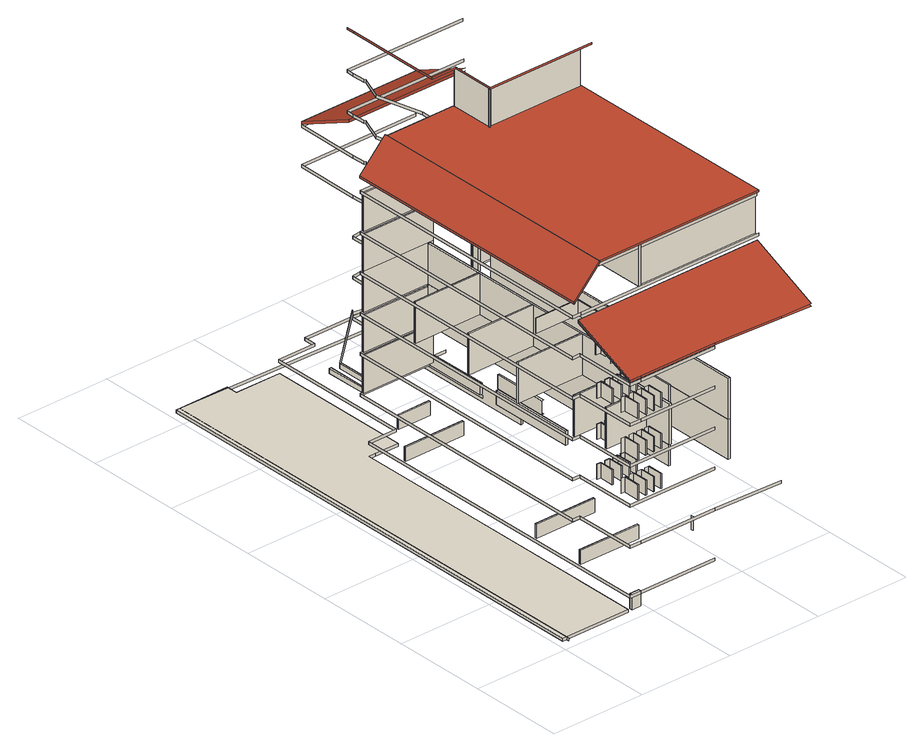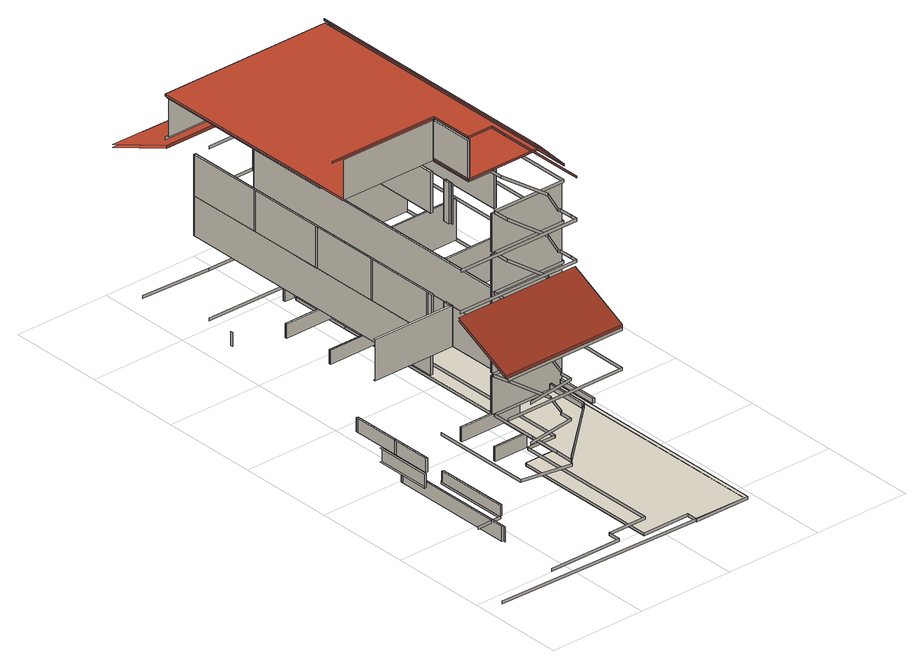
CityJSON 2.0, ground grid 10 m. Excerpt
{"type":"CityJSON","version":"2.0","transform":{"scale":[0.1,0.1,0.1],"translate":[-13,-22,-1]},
"CityObjects":{
"building1":{"type":"Building","geometry":[{"type":"MultiSurface","lod":"2","boundaries":[[[0,1,2,3]],[[4,5,1,0]],[[6,7,8,9]],[[10,11,12,13]],[[14,15,16,17]],[[18,19,20,21]],[[22,23,11,10]],[[24,25,26,27]],[[28,29,30,31]],[[32,33,34,35]],[[36,37,38,39]],[[35,34,40,41]],[[42,43,44,45]],[[39,38,46,47]],[[13,12,45,48]],[[48,13,10,22]],[[45,12,11,23]],[[49,50,51,52]],[[53,54,55,56]],[[57,58,59,60]],[[48,45,23,22]],[[61,62,63,64]],[[65,66,50,49]],[[67,68,54,53]],[[69,70,58,57]],[[65,66,71,72]],[[67,68,73,74]],[[69,70,75,76]],[[49,65,77,52]],[[50,66,78,51]],[[53,67,79,56]],[[54,68,80,55]],[[57,69,81,60]],[[58,70,82,59]],[[17,16,83,84]],[[21,20,85,86]],[[3,2,87,88]],[[89,90,91,92]],[[84,83,93,94]],[[52,51,78,77]],[[56,55,80,79]],[[60,59,82,81]],[[77,78,66,65]],[[79,80,68,67]],[[81,82,70,69]],[[95,96,33,32]],[[97,98,25,24]],[[99,100,29,28]],[[101,102,37,36]],[[103,104,105,106]],[[107,108,109,110]],[[111,112,113,114]],[[115,116,117,118]],[[119,120,121,122]],[[123,124,125,126]],[[127,128,129,130]],[[131,132,133,134]],[[135,136,137,138]],[[139,140,141,142]],[[143,144,145,146]],[[147,148,149,150]],[[151,152,108,107]],[[153,154,112,111]],[[155,156,116,115]],[[157,158,120,119]],[[159,160,124,123]],[[161,162,128,127]],[[151,152,132,131]],[[153,154,136,135]],[[155,156,140,139]],[[157,158,163,164]],[[159,160,165,166]],[[161,162,167,168]],[[119,157,169,122]],[[120,158,170,121]],[[123,159,171,126]],[[124,160,172,125]],[[127,161,173,130]],[[128,162,174,129]],[[131,151,175,134]],[[132,152,176,133]],[[135,153,177,138]],[[136,154,178,137]],[[139,155,179,142]],[[140,156,180,141]],[[143,144,181,182]],[[110,109,183,184]],[[114,113,185,186]],[[118,117,187,188]],[[184,110,107,151]],[[183,109,108,152]],[[186,114,111,153]],[[185,113,112,154]],[[188,118,115,155]],[[187,117,116,156]],[[134,133,176,175]],[[138,137,178,177]],[[142,141,180,179]],[[122,121,170,169]],[[126,125,172,171]],[[130,129,174,173]],[[184,183,152,151]],[[186,185,154,153]],[[188,187,156,155]],[[189,190,191,192]],[[175,176,152,151]],[[177,178,154,153]],[[179,180,156,155]],[[169,170,158,157]],[[171,172,160,159]],[[173,174,162,161]],[[193,194,190,189]],[[61,195,196,64]],[[62,197,198,63]],[[195,197,62,61]],[[192,191,199,200]],[[200,192,189,193]],[[199,191,190,194]],[[201,202,203,204]],[[193,194,205,206]],[[207,208,209,210]],[[211,212,213,214]],[[215,216,217,218]],[[219,220,221,222]],[[223,224,225,226]],[[227,228,229,230]],[[231,232,233,234]],[[200,199,194,193]],[[235,236,237,238]],[[239,240,241,242]],[[243,244,245,246]],[[247,248,212,211]],[[249,250,216,215]],[[251,252,220,219]],[[253,254,255,256]],[[247,248,257,258]],[[249,250,259,260]],[[251,252,261,262]],[[211,247,263,214]],[[212,248,264,213]],[[215,249,265,218]],[[216,250,266,217]],[[219,251,267,222]],[[220,252,268,221]],[[269,270,224,223]],[[271,272,228,227]],[[273,274,232,231]],[[269,270,236,235]],[[271,272,240,239]],[[273,274,244,243]],[[235,269,275,238]],[[236,270,276,237]],[[239,271,277,242]],[[240,272,278,241]],[[243,273,279,246]],[[244,274,280,245]],[[253,254,281,282]],[[226,225,283,284]],[[230,229,285,286]],[[234,233,287,288]],[[284,226,223,269]],[[283,225,224,270]],[[286,230,227,271]],[[285,229,228,272]],[[288,234,231,273]],[[287,233,232,274]],[[214,213,264,263]],[[218,217,266,265]],[[222,221,268,267]],[[238,237,276,275]],[[242,241,278,277]],[[246,245,280,279]],[[289,290,43,42]],[[263,264,248,247]],[[265,266,250,249]],[[267,268,252,251]],[[284,283,270,269]],[[286,285,272,271]],[[288,287,274,273]],[[275,276,270,269]],[[277,278,272,271]],[[279,280,274,273]],[[291,292,293,294]],[[295,296,297,298]],[[299,300,292,291]],[[301,302,202,201]],[[303,304,305,306]],[[307,308,309,310]],[[311,312,313,314]],[[294,293,315,316]],[[316,294,291,299]],[[315,293,292,300]],[[89,317,318,92]],[[90,319,320,91]],[[299,300,321,322]],[[317,319,90,89]],[[323,324,325,326]],[[327,328,329,330]],[[331,332,333,334]],[[335,336,15,14]],[[337,338,19,18]],[[339,340,304,303]],[[341,342,308,307]],[[343,344,312,311]],[[339,340,345,346]],[[341,342,347,348]],[[343,344,349,350]],[[351,352,353,354]],[[355,356,357,358]],[[359,360,361,362]],[[363,364,365,366]],[[367,368,96,95]],[[369,370,104,103]],[[371,372,98,97]],[[373,374,100,99]],[[375,376,102,101]],[[303,339,377,306]],[[304,340,378,305]],[[307,341,379,310]],[[308,342,380,309]],[[311,343,381,314]],[[312,344,382,313]],[[316,315,300,299]],[[383,384,324,323]],[[385,386,328,327]],[[387,388,332,331]],[[383,384,356,355]],[[385,386,360,359]],[[387,388,364,363]],[[355,383,389,358]],[[356,384,390,357]],[[359,385,391,362]],[[360,386,392,361]],[[363,387,393,366]],[[364,388,394,365]],[[306,305,378,377]],[[310,309,380,379]],[[314,313,382,381]],[[64,63,198,196]],[[326,325,395,396]],[[330,329,397,398]],[[334,333,399,400]],[[396,326,323,383]],[[395,325,324,384]],[[398,330,327,385]],[[397,329,328,386]],[[400,334,331,387]],[[399,333,332,388]],[[377,378,340,339]],[[379,380,342,341]],[[381,382,344,343]],[[358,357,390,389]],[[362,361,392,391]],[[366,365,394,393]],[[396,395,384,383]],[[398,397,386,385]],[[400,399,388,387]],[[147,401,402,150]],[[148,403,404,149]],[[389,390,384,383]],[[391,392,386,385]],[[393,394,388,387]],[[401,403,148,147]],[[207,405,406,210]],[[208,407,408,209]],[[405,407,208,207]],[[301,409,204,201]],[[302,410,203,202]],[[411,412,413,414]],[[415,416,417,418]],[[419,420,421,422]],[[423,424,425,426]],[[427,428,429,430]],[[431,432,433,434]],[[435,436,412,411]],[[437,438,416,415]],[[439,440,420,419]],[[435,436,424,423]],[[437,438,428,427]],[[439,440,432,431]],[[441,442,443,444]],[[423,435,445,426]],[[424,436,446,425]],[[427,437,447,430]],[[428,438,448,429]],[[431,439,449,434]],[[432,440,450,433]],[[414,413,451,452]],[[418,417,453,454]],[[422,421,455,456]],[[452,414,411,435]],[[451,413,412,436]],[[454,418,415,437]],[[453,417,416,438]],[[456,422,419,439]],[[455,421,420,440]],[[426,425,446,445]],[[430,429,448,447]],[[434,433,450,449]],[[452,451,436,435]],[[454,453,438,437]],[[456,455,440,439]],[[445,446,436,435]],[[447,448,438,437]],[[449,450,440,439]],[[457,458,442,441]],[[459,460,461,462]],[[4,463,464,465,466,467,468,88,3,0]],[[5,469,470,471,472,473,474,87,2,1]],[[196,198,197,195]],[[210,209,408,406]],[[295,475,476,298]],[[296,477,478,297]],[[475,477,296,295]],[[479,444,441,457]],[[480,443,442,458]],[[481,482,483,484]],[[485,486,352,351]],[[444,443,480,479]],[[92,91,320,318]],[[27,26,487,488]],[[31,30,489,490]],[[150,149,404,402]],[[491,492,482,481]],[[94,93,493,494]],[[41,40,495,496]],[[47,46,497,498]],[[45,44,499,500]],[[479,480,458,457]],[[406,484,481,491]],[[408,483,482,492]],[[484,483,408,406]],[[18,337,501,502,503,86,21]],[[19,338,504,505,506,85,20]],[[88,87,474,468]],[[406,408,492,491]],[[406,408,407,405]],[[507,508,509,510]],[[511,512,513,514]],[[512,515,516,513]],[[459,517,518,462]],[[460,519,520,461]],[[517,519,460,459]],[[521,522,523,524]],[[354,353,525,526]],[[526,354,351,485]],[[525,353,352,486]],[[298,297,478,476]],[[318,320,319,317]],[[402,404,403,401]],[[527,528,529,530]],[[531,532,529,530]],[[533,534,535,536]],[[204,203,410,409]],[[537,538,539,540]],[[541,542,543,544]],[[545,546,547,548]],[[546,549,550,547]],[[551,552,553,554]],[[521,555,556,557]],[[558,559,560,551]],[[463,469,5,4]],[[507,561,562,510]],[[508,563,564,509]],[[561,563,508,507]],[[565,566,522,521]],[[567,568,555,521]],[[409,410,302,301]],[[569,570,559,558]],[[462,461,520,518]],[[526,525,486,485]],[[571,551,558,569]],[[572,560,559,570]],[[551,560,572,571]],[[468,474,473,467]],[[573,574,512,511]],[[574,575,515,512]],[[576,577,578,579]],[[476,478,477,475]],[[571,572,570,569]],[[580,581,290,289]],[[582,583,534,533]],[[584,585,586,587]],[[588,584,587,589]],[[590,591,528,527]],[[592,593,577,576]],[[579,578,594,595]],[[595,579,576,592]],[[594,578,577,593]],[[596,597,336,335]],[[501,504,338,337]],[[598,599,368,367]],[[600,601,370,369]],[[602,603,376,375]],[[604,605,372,371]],[[606,607,374,373]],[[608,609,585,584]],[[595,594,593,592]],[[537,606,610,540]],[[538,605,611,539]],[[541,612,613,544]],[[542,614,615,543]],[[545,604,616,548]],[[546,617,618,547]],[[606,605,538,537]],[[612,614,542,541]],[[604,617,546,545]],[[617,619,549,546]],[[620,607,552,551]],[[510,509,564,562]],[[467,473,472,466]],[[621,622,623,624]],[[518,520,519,517]],[[531,625,626,530]],[[532,627,565,529]],[[625,627,532,531]],[[628,629,630,631]],[[536,535,632,633]],[[634,635,636,637]],[[633,536,533,582]],[[632,535,534,583]],[[464,470,469,463]],[[638,639,609,608]],[[640,514,511,573]],[[641,513,512,574]],[[642,516,515,575]],[[514,513,641,640]],[[513,516,642,641]],[[643,530,527,590]],[[644,529,528,591]],[[530,529,644,643]],[[628,645,646,631]],[[629,647,648,630]],[[645,647,629,628]],[[649,650,584,588]],[[651,652,639,638]],[[494,493,653,654]],[[655,656,581,580]],[[465,471,470,464]],[[540,539,611,610]],[[544,543,615,613]],[[548,547,618,616]],[[547,550,657,618]],[[554,553,658,659]],[[550,549,619,657]],[[554,551,620,659]],[[553,552,607,658]],[[562,564,563,561]],[[660,661,594,595]],[[106,105,662,663]],[[660,664,595]],[[661,665,594]],[[86,85,506,503]],[[633,632,583,582]],[[631,630,648,646]],[[666,667,635,634]],[[557,556,668,669]],[[670,671,652,651]],[[466,472,471,465]],[[646,648,647,645]],[[672,673,671,670]],[[640,641,574,573]],[[641,642,575,574]],[[643,644,591,590]],[[674,675,7,6]],[[587,584,608,638,651,670,672,676,677,678,679,680]],[[586,585,609,639,652,671,673,681,682,683,684,685]],[[587,586,685,680]],[[589,587,686,687]],[[589,588,649,687]],[[587,584,650,686]],[[688,689,601,600]],[[690,691,599,598]],[[692,693,603,602]],[[610,611,605,606]],[[613,615,614,612]],[[616,618,617,604]],[[618,657,619,617]],[[659,658,607,620]],[[694,695,605,604]],[[696,697,607,606]],[[698,699,700,701]],[[702,703,695,694]],[[704,705,697,696]],[[706,707,708,709]],[[710,711,703,702]],[[712,713,705,704]],[[595,594,665,664]],[[714,715,689,688]],[[716,717,691,690]],[[718,719,693,692]],[[720,721,707,706]],[[722,524,521,565]],[[723,523,522,566]],[[724,725,699,698]],[[726,637,634,666]],[[727,636,635,667]],[[637,636,727,726]],[[654,653,728,729]],[[676,681,673,672]],[[730,731,732,733]],[[734,735,713,712]],[[736,737,711,710]],[[730,731,738,739]],[[557,521,567,740,741,739,742,669]],[[556,555,568,743,744,745,746,668]],[[747,748,717,716]],[[749,750,719,718]],[[751,752,715,714]],[[753,754,721,720]],[[755,756,757,733]],[[758,759,731,730]],[[760,761,762,763]],[[677,682,681,676]],[[709,708,756,755]],[[764,765,762,763]],[[766,767,656,655]],[[742,746,745,739]],[[669,668,746,742]],[[732,768,725,724]],[[701,700,769,770]],[[729,728,771,772]],[[773,739,730,758]],[[774,738,731,759]],[[739,738,774,773]],[[775,776,737,736]],[[777,778,735,734]],[[779,780,761,760]],[[781,782,748,747]],[[783,784,750,749]],[[785,786,752,751]],[[787,788,754,753]],[[773,774,759,758]],[[789,790,782,781]],[[791,792,786,785]],[[793,794,784,783]],[[795,796,788,787]],[[797,798,776,775]],[[799,800,778,777]],[[772,771,801,802]],[[803,804,792,791]],[[805,806,796,795]],[[770,769,807,808]],[[678,683,682,677]],[[809,810,811,812]],[[664,665,661,660]],[[726,727,667,666]],[[679,684,683,678]],[[687,686,650,649]],[[680,685,684,679]],[[813,814,815,816]],[[802,801,817,818]],[[819,763,760,779]],[[820,762,761,780]],[[763,762,820,819]],[[821,822,790,789]],[[823,824,794,793]],[[825,826,827,828]],[[829,830,831,832]],[[823,833,834,835]],[[828,827,836,837]],[[832,831,838,839]],[[840,837,828,825]],[[841,836,827,826]],[[842,839,832,829]],[[843,838,831,830]],[[844,845,826,825]],[[846,847,830,829]],[[840,841,826,825]],[[842,843,830,829]],[[837,836,841,840]],[[839,838,843,842]],[[848,849,841,840]],[[819,820,780,779]],[[524,523,723,722]],[[850,851,731,730]],[[852,853,767,766]],[[854,855,798,797]],[[856,857,800,799]],[[858,859,860,861]],[[862,863,860,861]],[[864,865,768,732]],[[866,867,868,869]],[[870,871,872,873]],[[874,875,867,866]],[[876,877,859,858]],[[878,879,873,870]],[[880,881,872,871]],[[882,883,884,885]],[[886,869,866,874]],[[887,868,867,875]],[[888,889,890,891]],[[869,868,887,886]],[[818,817,883,882]],[[878,880,871,870]],[[844,892,893,825]],[[845,894,895,826]],[[892,894,845,844]],[[886,887,875,874]],[[896,861,858,876]],[[897,860,859,877]],[[898,899,853,852]],[[900,901,806,805]],[[861,860,897,896]],[[902,903,804,803]],[[823,904,905,835]],[[833,906,907,834]],[[908,909,877,876]],[[896,897,877,876]],[[891,890,910,911]],[[912,913,822,821]],[[914,915,824,823]],[[904,906,833,823]]],"semantics":{"surfaces":[{"type":"FloorSurface"},{"type":"WallSurface"},{"type":"RoofSurface"}],"values":[0,0,0,1,0,2,1,0,0,0,0,0,0,0,1,1,1,1,1,1,1,1,1,1,1,1,1,1,1,1,1,1,1,1,0,2,0,1,0,1,1,1,1,1,1,0,0,0,0,0,1,1,1,1,1,1,1,1,1,1,1,1,1,1,1,1,1,1,1,1,1,1,1,1,1,1,1,1,1,1,1,1,1,1,1,1,1,1,1,1,1,1,1,1,1,1,1,1,1,1,1,1,1,1,1,1,1,1,1,1,1,1,1,1,1,1,1,1,2,1,1,1,1,1,1,1,1,1,1,1,1,1,1,1,1,1,1,1,1,1,1,1,1,1,1,1,1,1,1,1,1,1,1,1,1,1,1,1,1,1,1,1,1,1,1,1,1,1,1,1,1,1,0,1,1,1,1,1,1,1,1,1,1,1,1,2,1,1,1,1,1,1,1,1,1,1,1,1,1,0,2,1,1,1,1,1,1,1,1,1,1,0,0,0,0,0,1,1,1,1,1,1,1,1,1,1,1,1,1,1,1,1,1,1,1,1,1,1,1,1,1,1,1,1,1,1,1,1,1,1,1,1,1,1,1,1,1,1,1,1,1,1,1,1,1,1,2,2,1,1,1,1,1,1,1,1,1,1,1,1,1,1,1,1,1,1,1,1,1,1,1,1,1,1,1,1,1,1,1,1,1,1,1,1,1,1,1,0,0,1,1,1,1,1,1,1,1,1,1,1,0,0,1,1,0,0,0,0,1,1,1,1,2,2,0,1,1,1,1,1,1,1,1,0,1,1,1,1,1,1,1,1,1,2,1,1,1,1,1,2,1,0,1,1,1,0,2,2,1,1,1,1,1,1,0,1,1,1,1,1,0,1,1,1,1,1,1,1,1,0,2,0,0,0,0,0,1,1,1,1,1,1,1,1,1,1,1,1,1,1,0,1,1,1,1,1,1,1,1,1,1,0,1,1,1,1,1,1,1,1,1,1,1,1,1,1,0,0,0,1,1,1,1,1,1,1,1,1,1,0,1,1,2,1,1,1,2,1,0,1,1,1,1,1,0,1,1,1,1,1,1,0,0,0,1,1,1,1,1,0,0,2,0,0,0,0,0,1,0,0,0,0,0,0,2,1,1,1,0,1,1,0,0,1,2,2,0,0,0,0,0,1,1,1,0,1,0,2,2,2,2,0,1,1,1,0,0,1,0,0,0,0,1,0,0,0,0,0,0,0,0,0,2,1,1,1,1,1,1,1,1,0,1,1,1,0,0,1,1,2,1,1,1,1,1,1,1,1,1,1,1,1,1,1,0,1,0,0,0,1,1,2,1,1,1,1,1,1,0,1,1,0,1,0,1,1,1,1,1,1,1,0,0,1,0,2,2,1,1,0,0,0,2]}}]}
},
"vertices":[
[8,12,10],[8,12,7],[82,12,7],[82,12,10],[8,518,10],[8,518,7],[12,518,10],[12,518,7],[12,9,7],[12,9,10],[84,12,10],[84,12,25],[84,9,25],[84,9,10],[94,9,75],[94,9,72],[82,9,72],[82,9,75],[94,9,238],[94,9,240],[82,9,240],[82,9,238],[94,12,10],[94,12,25],[82,75,156],[82,75,153],[82,9,153],[82,9,156],[82,75,116],[82,75,113],[82,9,113],[82,9,116],[82,75,197],[82,75,194],[82,9,194],[82,9,197],[82,75,237],[82,75,234],[82,9,234],[82,9,237],[94,9,194],[94,9,197],[82,9,25],[82,9,22],[94,9,22],[94,9,25],[94,9,234],[94,9,237],[94,9,10],[92,11,116],[92,11,131],[93,11,131],[93,11,116],[92,11,156],[92,11,171],[93,11,171],[93,11,156],[92,11,197],[92,11,212],[93,11,212],[93,11,197],[84,44,156],[84,44,197],[84,42,197],[84,42,156],[92,28,116],[92,28,131],[92,28,156],[92,28,171],[92,28,197],[92,28,212],[88,28,131],[88,28,116],[88,28,171],[88,28,156],[88,28,212],[88,28,197],[93,28,116],[93,28,131],[93,28,156],[93,28,171],[93,28,197],[93,28,212],[82,75,72],[82,75,75],[82,77,270],[82,77,267],[82,76,7],[82,76,10],[76,77,156],[76,77,197],[76,75,197],[76,75,156],[74,75,72],[74,75,75],[74,75,197],[74,75,194],[74,75,156],[74,75,153],[74,75,116],[74,75,113],[74,75,237],[74,75,234],[74,75,278],[74,75,275],[83,75,275],[83,75,278],[88,60,116],[88,60,131],[88,59,131],[88,59,116],[88,60,156],[88,60,171],[88,59,171],[88,59,156],[88,60,197],[88,60,212],[88,59,212],[88,59,197],[102,12,116],[102,12,131],[103,12,131],[103,12,116],[102,12,156],[102,12,171],[103,12,171],[103,12,156],[102,12,197],[102,12,212],[103,12,212],[103,12,197],[92,44,116],[92,44,131],[93,44,131],[93,44,116],[92,44,156],[92,44,171],[93,44,171],[93,44,156],[92,44,197],[92,44,212],[93,44,212],[93,44,197],[96,45,237],[96,45,252],[91,45,252],[91,45,237],[84,78,25],[84,78,39],[84,76,39],[84,76,25],[92,60,116],[92,60,131],[92,60,156],[92,60,171],[92,60,197],[92,60,212],[102,28,116],[102,28,131],[102,28,156],[102,28,171],[102,28,197],[102,28,212],[97,28,131],[97,28,116],[97,28,171],[97,28,156],[97,28,212],[97,28,197],[103,28,116],[103,28,131],[103,28,156],[103,28,171],[103,28,197],[103,28,212],[93,60,116],[93,60,131],[93,60,156],[93,60,171],[93,60,197],[93,60,212],[96,37,252],[96,37,237],[92,59,131],[92,59,116],[92,59,171],[92,59,156],[92,59,212],[92,59,197],[91,65,237],[91,65,252],[91,64,252],[91,64,237],[96,65,237],[96,65,252],[129,44,156],[129,42,156],[129,44,197],[129,42,197],[96,64,252],[96,64,237],[73,72,291],[73,72,293],[102,72,323],[102,72,321],[96,57,252],[96,57,237],[76,126,237],[76,126,252],[76,125,252],[76,125,237],[111,12,116],[111,12,131],[112,12,131],[112,12,116],[111,12,156],[111,12,171],[112,12,171],[112,12,156],[111,12,197],[111,12,212],[112,12,212],[112,12,197],[97,60,116],[97,60,131],[97,59,131],[97,59,116],[97,60,156],[97,60,171],[97,59,171],[97,59,156],[97,60,197],[97,60,212],[97,59,212],[97,59,197],[102,44,116],[102,44,131],[103,44,131],[103,44,116],[102,44,156],[102,44,171],[103,44,171],[103,44,156],[102,44,197],[102,44,212],[103,44,212],[103,44,197],[111,28,116],[111,28,131],[111,28,156],[111,28,171],[111,28,197],[111,28,212],[106,45,237],[106,45,252],[101,45,252],[101,45,237],[106,28,131],[106,28,116],[106,28,171],[106,28,156],[106,28,212],[106,28,197],[112,28,116],[112,28,131],[112,28,156],[112,28,171],[112,28,197],[112,28,212],[102,60,116],[102,60,131],[102,60,156],[102,60,171],[102,60,197],[102,60,212],[103,60,116],[103,60,131],[103,60,156],[103,60,171],[103,60,197],[103,60,212],[106,37,252],[106,37,237],[102,59,131],[102,59,116],[102,59,171],[102,59,156],[102,59,212],[102,59,197],[82,351,25],[82,351,22],[101,65,237],[101,65,252],[101,64,252],[101,64,237],[76,151,156],[76,151,197],[76,149,197],[76,149,156],[106,65,237],[106,65,252],[73,353,291],[73,353,293],[119,12,116],[119,12,131],[120,12,131],[120,12,116],[119,12,156],[119,12,171],[120,12,171],[120,12,156],[119,12,197],[119,12,212],[120,12,212],[120,12,197],[106,64,252],[106,64,237],[149,77,156],[149,75,156],[149,77,197],[149,75,197],[106,57,252],[106,57,237],[106,60,116],[106,60,131],[106,59,131],[106,59,116],[106,60,156],[106,60,171],[106,59,171],[106,59,156],[106,60,197],[106,60,212],[106,59,212],[106,59,197],[178,9,75],[178,9,72],[178,9,238],[178,9,240],[119,28,116],[119,28,131],[119,28,156],[119,28,171],[119,28,197],[119,28,212],[115,28,131],[115,28,116],[115,28,171],[115,28,156],[115,28,212],[115,28,197],[84,136,25],[84,136,39],[84,134,39],[84,134,25],[111,44,116],[111,44,131],[112,44,131],[112,44,116],[111,44,156],[111,44,171],[112,44,171],[112,44,156],[111,44,197],[111,44,212],[112,44,212],[112,44,197],[74,353,197],[74,353,194],[74,353,278],[74,353,275],[74,353,156],[74,353,153],[74,353,116],[74,353,113],[74,353,237],[74,353,234],[120,28,116],[120,28,131],[120,28,156],[120,28,171],[120,28,197],[120,28,212],[111,60,116],[111,60,131],[111,60,156],[111,60,171],[111,60,197],[111,60,212],[112,60,116],[112,60,131],[112,60,156],[112,60,171],[112,60,197],[112,60,212],[111,59,131],[111,59,116],[111,59,171],[111,59,156],[111,59,212],[111,59,197],[150,78,25],[150,76,25],[150,78,39],[150,76,39],[124,126,237],[124,125,237],[124,126,252],[124,125,252],[102,353,321],[102,353,323],[115,60,116],[115,60,131],[115,59,131],[115,59,116],[115,60,156],[115,60,171],[115,59,171],[115,59,156],[115,60,197],[115,60,212],[115,59,212],[115,59,197],[119,44,116],[119,44,131],[120,44,131],[120,44,116],[119,44,156],[119,44,171],[120,44,171],[120,44,156],[119,44,197],[119,44,212],[120,44,212],[120,44,197],[119,60,116],[119,60,131],[119,60,156],[119,60,171],[119,60,197],[119,60,212],[129,12,156],[129,12,197],[131,12,197],[131,12,156],[120,60,116],[120,60,131],[120,60,156],[120,60,171],[120,60,197],[120,60,212],[119,59,131],[119,59,116],[119,59,171],[119,59,156],[119,59,212],[119,59,197],[129,75,156],[129,75,197],[76,215,156],[76,215,197],[76,213,197],[76,213,156],[66,518,10],[66,506,10],[115,506,10],[115,351,10],[89,351,10],[82,351,10],[66,518,7],[66,506,7],[115,506,7],[115,351,7],[89,351,7],[82,351,7],[149,151,156],[149,149,156],[149,151,197],[149,149,197],[131,75,156],[131,75,197],[123,77,237],[123,77,252],[124,77,252],[124,77,237],[150,136,25],[150,136,39],[178,9,153],[178,9,156],[178,9,113],[178,9,116],[123,125,237],[123,125,252],[74,353,72],[74,353,75],[178,9,194],[178,9,197],[178,9,234],[178,9,237],[178,9,22],[178,9,25],[251,6,237],[285,6,236],[285,77,267],[251,6,239],[285,6,239],[285,77,270],[76,285,156],[76,285,197],[76,283,197],[76,283,156],[149,36,116],[149,36,156],[151,36,156],[151,36,116],[149,36,197],[151,36,197],[149,215,156],[149,213,156],[149,215,197],[149,213,197],[104,75,319],[104,75,316],[104,275,316],[104,275,319],[150,134,39],[150,134,25],[149,75,278],[149,75,319],[151,75,319],[151,75,278],[151,77,278],[151,77,319],[84,307,25],[84,307,39],[84,305,39],[84,305,25],[76,353,116],[76,353,153],[76,351,153],[76,351,116],[76,353,237],[76,353,275],[76,351,275],[76,351,237],[76,353,156],[76,353,197],[76,351,197],[76,351,156],[76,353,234],[76,351,234],[76,353,75],[76,353,113],[76,351,113],[76,351,75],[104,75,321],[104,353,321],[104,353,319],[78,353,75],[78,353,80],[76,353,80],[149,285,156],[149,283,156],[149,285,197],[149,283,197],[283,75,319],[283,75,316],[285,75,319],[285,75,321],[78,396,75],[78,396,80],[76,396,75],[76,396,80],[149,351,116],[149,351,156],[149,351,197],[90,353,75],[90,353,80],[88,353,80],[88,353,75],[113,351,25],[113,351,22],[150,307,25],[150,307,39],[197,11,156],[197,11,197],[195,11,197],[195,11,156],[197,11,116],[195,11,116],[149,351,278],[149,351,319],[90,396,75],[90,396,80],[88,396,80],[88,396,75],[251,6,75],[251,6,72],[153,353,197],[153,353,194],[153,353,278],[153,353,275],[153,353,237],[153,353,234],[155,353,156],[155,353,153],[155,353,116],[155,353,113],[197,89,156],[197,89,197],[155,351,116],[155,351,153],[155,353,237],[155,351,237],[155,353,275],[155,351,275],[155,351,156],[155,353,197],[155,351,197],[155,353,234],[155,353,75],[194,56,25],[194,56,39],[194,58,39],[194,58,25],[283,77,278],[283,75,278],[283,77,319],[114,351,25],[114,351,39],[114,349,39],[114,349,25],[150,305,39],[150,305,25],[195,77,278],[195,77,319],[197,77,319],[197,77,278],[197,91,156],[197,91,197],[151,351,116],[151,351,156],[151,351,197],[151,351,278],[151,351,319],[150,351,25],[150,349,25],[150,351,39],[150,349,39],[197,321,116],[197,321,156],[197,170,156],[197,170,197],[153,353,72],[153,353,75],[113,505,25],[113,505,22],[155,351,234],[155,351,113],[155,351,75],[155,456,75],[155,456,80],[285,75,275],[285,75,278],[155,457,75],[155,457,80],[195,321,278],[195,321,319],[154,353,321],[154,353,319],[197,172,156],[197,172,197],[197,242,156],[197,242,197],[282,512,10],[282,512,7],[197,244,156],[197,315,156],[197,317,156],[197,322,156],[195,322,156],[197,244,197],[197,315,197],[197,317,197],[197,322,197],[195,322,197],[195,321,156],[195,321,116],[153,370,278],[153,370,275],[153,370,197],[153,370,194],[153,370,237],[153,370,234],[155,354,156],[155,354,153],[155,354,116],[155,354,113],[153,350,359],[153,350,361],[153,366,361],[153,366,359],[151,371,156],[151,371,153],[151,371,116],[151,371,113],[155,365,319],[155,365,316],[155,351,316],[155,351,319],[142,414,156],[142,414,153],[142,414,116],[142,414,113],[144,413,278],[144,413,275],[144,413,197],[144,413,194],[144,413,237],[144,413,234],[144,413,319],[144,413,316],[283,275,319],[283,275,316],[180,350,359],[180,350,361],[197,321,278],[197,321,319],[153,403,72],[153,403,75],[180,307,319],[180,307,359],[180,305,359],[180,305,319],[151,439,116],[151,439,113],[151,439,156],[151,439,153],[182,307,359],[182,307,319],[285,286,319],[285,307,319],[182,353,319],[285,286,321],[285,307,321],[182,307,321],[182,353,321],[154,438,197],[154,438,194],[154,438,237],[154,438,234],[154,438,278],[154,438,275],[154,438,319],[154,438,316],[180,351,319],[180,351,316],[180,305,316],[180,352,319],[180,352,359],[205,235,25],[205,235,39],[207,235,39],[207,235,25],[207,237,25],[207,237,39],[154,505,25],[154,505,22],[180,305,361],[153,452,361],[153,452,359],[153,435,72],[153,435,75],[182,352,319],[182,352,359],[153,440,156],[153,440,153],[153,440,116],[153,440,113],[205,326,25],[205,326,39],[153,439,197],[153,439,194],[153,439,237],[153,439,234],[153,439,278],[153,439,275],[153,439,319],[153,439,316],[153,453,197],[153,453,194],[153,453,278],[153,453,275],[153,453,237],[153,453,234],[153,453,319],[153,453,316],[153,454,156],[153,454,153],[153,454,116],[153,454,113],[153,454,72],[153,454,75],[153,461,278],[153,461,275],[153,461,319],[153,461,316],[153,461,361],[153,461,359],[197,317,278],[197,317,319],[197,315,319],[197,315,278],[207,287,25],[207,287,39],[207,285,39],[207,285,25],[157,460,72],[157,460,75],[207,326,25],[207,326,39],[153,521,197],[153,521,194],[153,521,237],[153,521,234],[195,345,156],[195,345,197],[195,338,197],[195,338,156],[195,345,278],[195,345,319],[195,338,319],[195,338,278],[153,521,240],[153,459,270],[153,459,267],[197,338,197],[197,338,156],[197,338,319],[197,338,278],[197,345,156],[197,345,197],[197,345,278],[197,345,319],[195,347,156],[195,347,197],[195,347,278],[195,347,319],[197,347,156],[197,347,197],[284,307,319],[284,307,359],[154,518,25],[154,518,22],[205,461,156],[205,461,153],[205,461,116],[205,461,113],[215,305,10],[215,305,25],[217,305,25],[217,305,10],[217,307,10],[217,307,25],[295,305,359],[295,305,361],[205,347,25],[205,347,36],[207,347,36],[207,347,25],[223,345,25],[223,345,39],[223,287,39],[223,287,25],[205,423,25],[205,423,36],[215,437,10],[215,437,25],[225,345,25],[225,287,25],[225,345,39],[225,287,39],[208,451,75],[208,451,72],[208,347,72],[208,347,75],[207,423,25],[207,423,36],[206,345,25],[206,345,22],[206,423,22],[206,423,25],[283,347,156],[283,345,156],[283,347,197],[283,345,197],[217,437,10],[217,437,25],[231,518,25],[231,518,22],[284,461,319],[284,461,316],[285,461,278],[285,461,275],[285,521,237],[285,459,267],[285,521,240],[285,459,270],[215,439,10],[215,439,25],[232,423,22],[232,423,25],[283,521,197],[283,521,194],[283,521,237],[283,521,234]
]}
